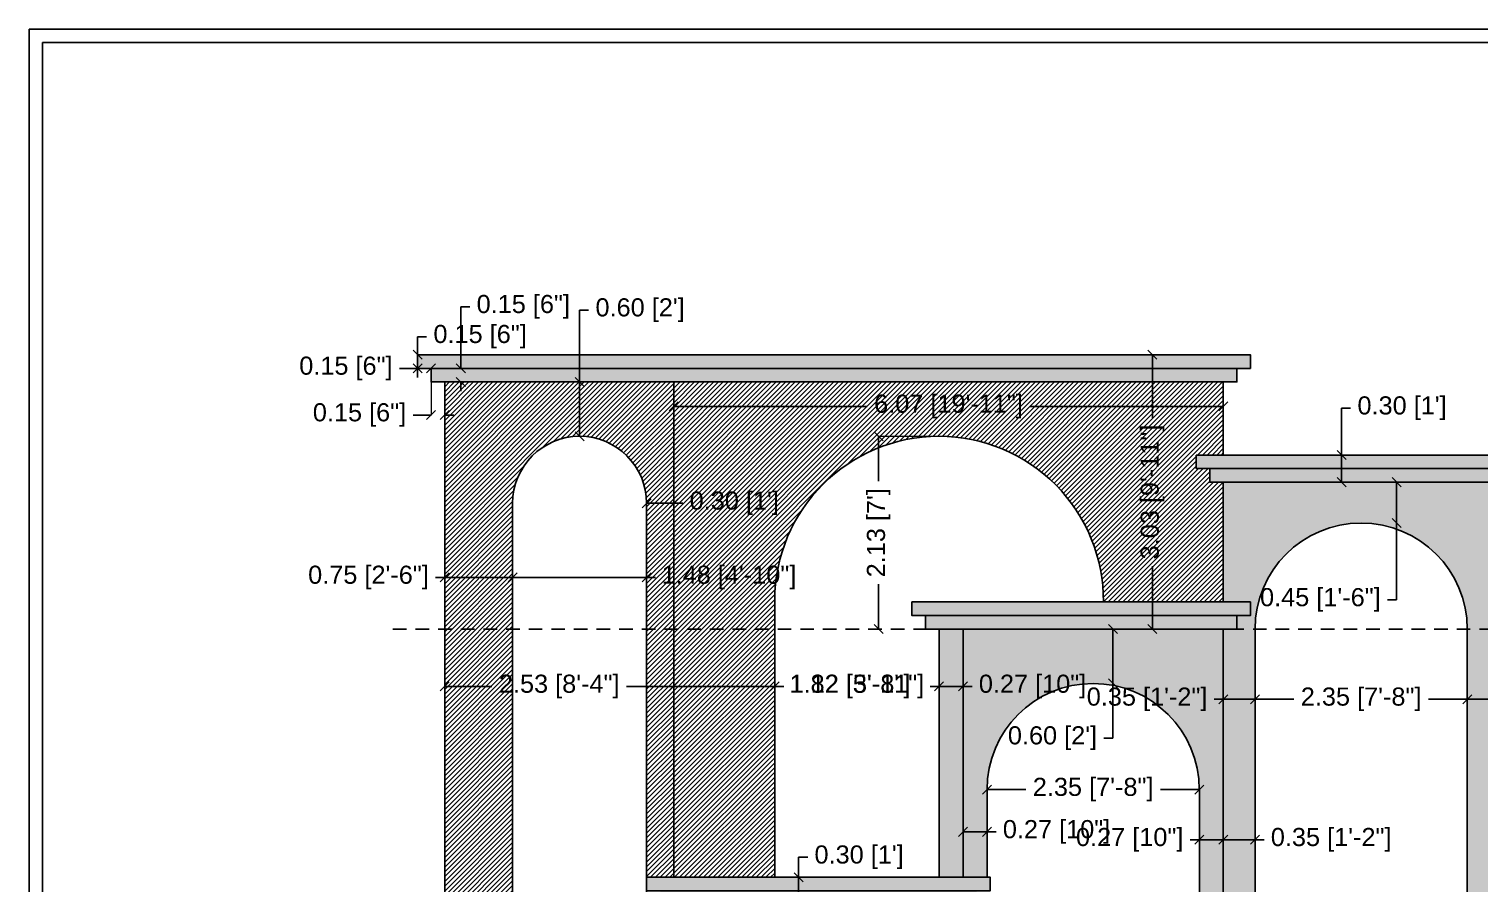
# Model space of a CAD drawing. Header units: metres. Extents: x 0 to 8495, y 0 to 3455.
# Drawn here: x 8251.77 to 8267.79, y 98.26 to 107.71 of the extents above; entities that cross this region are included whole.
import ezdxf

# ---------------------------------------------------------------- set-up
doc = ezdxf.new("R2010")
doc.units = ezdxf.units.M
doc.header["$MEASUREMENT"] = 0
doc.linetypes.add('DASHED', pattern=[0.75, 0.5, -0.25])
doc.layers.get('0').update_dxf_attribs({"lineweight": 18})
doc.layers.add('Columns', color=12, linetype='Continuous', lineweight=25)
doc.styles.add('Annotative', font='arial.ttf')
doc.dimstyles.get("Standard").update_dxf_attribs({"dimtxt": 0.2, "dimasz": 0.1, "dimexe": 0.08, "dimexo": 0.1125, "dimgap": 0.09, "dimtad": 0, "dimtoh": 1, "dimzin": 0, "dimdsep": 46, "dimtxsty": 'Annotative', "dimblk": 'OBLIQUE', "dimcen": 0.09, "dimse1": 1, "dimse2": 1, "dimclrt": 256, "dimadec": 0, "dimazin": 0, "dimtfac": 1, "dimtofl": 0, "dimtmove": 0, "dimatfit": 3, "dimldrblk": 'OBLIQUE', "dimfxl": 1, "dimtolj": 1, "dimtzin": 0, "dimarcsym": 0})

# ---------------------------------------------------------------- blocks, each defined once
blk = doc.blocks.new('_Oblique')
at = {"color": 0, "linetype": 'ByBlock', "lineweight": -2}
blk.add_line((-0.5, -0.5), (0.5, 0.5), dxfattribs=at)
blk = doc.blocks.new('*D170')
at = {"color": 0, "lineweight": -2, "transparency": 16777216}
for p, q in [((8256.359, 101.649), (8256.259, 101.649)), ((8257.109, 101.649), (8256.359, 101.649))]:
    blk.add_line(p, q, dxfattribs=at)
at = {"layer": 'Defpoints', "color": 0, "transparency": 16777216}
for p in [(8256.359, 102.468), (8257.109, 102.468), (8256.359, 101.649)]:
    blk.add_point(p, dxfattribs=at)
at = {"color": 0, "lineweight": -2, "transparency": 16777216, "xscale": 0.1, "yscale": 0.1, "zscale": 0.1, "rotation": 180}
blk.add_blockref('_Oblique', (8256.359, 101.649), dxfattribs=at)
at = {"color": 0, "lineweight": -2, "transparency": 16777216, "xscale": 0.1, "yscale": 0.1, "zscale": 0.1}
blk.add_blockref('_Oblique', (8257.109, 101.649), dxfattribs=at)
at = {"transparency": 16777216, "insert": (8255.517, 101.649), "char_height": 0.2, "attachment_point": 5, "style": 'Annotative'}
blk.add_mtext('\\A1;0.75 [2\'-6"]', dxfattribs=at)
blk = doc.blocks.new('*D171')
at = {"color": 0, "lineweight": -2, "transparency": 16777216}
for p, q in [((8257.109, 101.649), (8258.589, 101.649)), ((8258.589, 101.649), (8258.689, 101.649))]:
    blk.add_line(p, q, dxfattribs=at)
at = {"layer": 'Defpoints', "color": 0, "transparency": 16777216}
for p in [(8257.109, 102.468), (8258.589, 102.468), (8258.589, 101.649)]:
    blk.add_point(p, dxfattribs=at)
at = {"color": 0, "lineweight": -2, "transparency": 16777216, "xscale": 0.1, "yscale": 0.1, "zscale": 0.1, "rotation": 180}
blk.add_blockref('_Oblique', (8257.109, 101.649), dxfattribs=at)
at = {"color": 0, "lineweight": -2, "transparency": 16777216, "xscale": 0.1, "yscale": 0.1, "zscale": 0.1}
blk.add_blockref('_Oblique', (8258.589, 101.649), dxfattribs=at)
at = {"transparency": 16777216, "insert": (8259.499, 101.649), "char_height": 0.2, "attachment_point": 5, "style": 'Annotative'}
blk.add_mtext('\\A1;1.48 [4\'-10"]', dxfattribs=at)
blk = doc.blocks.new('*D172')
at = {"color": 0, "lineweight": -2, "transparency": 16777216}
for p, q in [((8258.589, 102.468), (8258.889, 102.468)), ((8258.889, 102.468), (8258.989, 102.468))]:
    blk.add_line(p, q, dxfattribs=at)
at = {"layer": 'Defpoints', "color": 0, "transparency": 16777216}
for p in [(8258.589, 102.468), (8258.889, 102.468), (8258.889, 102.468)]:
    blk.add_point(p, dxfattribs=at)
at = {"color": 0, "lineweight": -2, "transparency": 16777216, "xscale": 0.1, "yscale": 0.1, "zscale": 0.1, "rotation": 180}
blk.add_blockref('_Oblique', (8258.589, 102.468), dxfattribs=at)
at = {"color": 0, "lineweight": -2, "transparency": 16777216, "xscale": 0.1, "yscale": 0.1, "zscale": 0.1}
blk.add_blockref('_Oblique', (8258.889, 102.468), dxfattribs=at)
at = {"transparency": 16777216, "insert": (8259.557, 102.468), "char_height": 0.2, "attachment_point": 5, "style": 'Annotative'}
blk.add_mtext("\\A1;0.30 [1']", dxfattribs=at)
blk = doc.blocks.new('*D173')
at = {"color": 0, "lineweight": -2, "transparency": 16777216}
for p, q in [((8257.849, 103.808), (8257.849, 104.602)), ((8257.849, 104.602), (8257.949, 104.602)), ((8257.849, 103.208), (8257.849, 103.808))]:
    blk.add_line(p, q, dxfattribs=at)
at = {"layer": 'Defpoints', "color": 0, "transparency": 16777216}
for p in [(8257.849, 103.808), (8257.849, 103.808), (8257.849, 103.208)]:
    blk.add_point(p, dxfattribs=at)
at = {"color": 0, "lineweight": -2, "transparency": 16777216, "xscale": 0.1, "yscale": 0.1, "zscale": 0.1}
for p, rotation in [((8257.849, 103.808), 90), ((8257.849, 103.208), 270)]:
    blk.add_blockref('_Oblique', p, dxfattribs=dict(at, rotation=rotation))
at = {"transparency": 16777216, "insert": (8258.517, 104.602), "char_height": 0.2, "attachment_point": 5, "style": 'Annotative'}
blk.add_mtext("\\A1;0.60 [2']", dxfattribs=at)
blk = doc.blocks.new('*D174')
at = {"color": 0, "lineweight": -2, "transparency": 16777216}
for p, q in [((8256.209, 103.443), (8256.009, 103.443)), ((8256.359, 103.443), (8256.459, 103.443))]:
    blk.add_line(p, q, dxfattribs=at)
at = {"layer": 'Defpoints', "color": 0, "transparency": 16777216}
for p in [(8256.209, 103.808), (8256.359, 103.808), (8256.209, 103.443)]:
    blk.add_point(p, dxfattribs=at)
at = {"color": 0, "lineweight": -2, "transparency": 16777216, "xscale": 0.1, "yscale": 0.1, "zscale": 0.1}
blk.add_blockref('_Oblique', (8256.209, 103.443), dxfattribs=at)
at = {"color": 0, "lineweight": -2, "transparency": 16777216, "xscale": 0.1, "yscale": 0.1, "zscale": 0.1, "rotation": 180}
blk.add_blockref('_Oblique', (8256.359, 103.443), dxfattribs=at)
at = {"transparency": 16777216, "insert": (8255.418, 103.443), "char_height": 0.2, "attachment_point": 5, "style": 'Annotative'}
blk.add_mtext('\\A1;0.15 [6"]', dxfattribs=at)
blk = doc.blocks.new('*D175')
at = {"color": 0, "lineweight": -2, "transparency": 16777216}
for p, q in [((8256.059, 103.958), (8255.859, 103.958)), ((8256.209, 103.958), (8256.309, 103.958))]:
    blk.add_line(p, q, dxfattribs=at)
at = {"layer": 'Defpoints', "color": 0, "transparency": 16777216}
for p in [(8256.059, 103.958), (8256.059, 103.958), (8256.209, 103.958)]:
    blk.add_point(p, dxfattribs=at)
at = {"color": 0, "lineweight": -2, "transparency": 16777216, "xscale": 0.1, "yscale": 0.1, "zscale": 0.1}
blk.add_blockref('_Oblique', (8256.059, 103.958), dxfattribs=at)
at = {"color": 0, "lineweight": -2, "transparency": 16777216, "xscale": 0.1, "yscale": 0.1, "zscale": 0.1, "rotation": 180}
blk.add_blockref('_Oblique', (8256.209, 103.958), dxfattribs=at)
at = {"transparency": 16777216, "insert": (8255.268, 103.958), "char_height": 0.2, "attachment_point": 5, "style": 'Annotative'}
blk.add_mtext('\\A1;0.15 [6"]', dxfattribs=at)
blk = doc.blocks.new('*D176')
at = {"color": 0, "lineweight": -2, "transparency": 16777216}
for p, q in [((8256.537, 103.958), (8256.537, 104.639)), ((8256.537, 104.639), (8256.637, 104.639)), ((8256.537, 103.808), (8256.537, 103.708))]:
    blk.add_line(p, q, dxfattribs=at)
at = {"layer": 'Defpoints', "color": 0, "transparency": 16777216}
for p in [(8256.209, 103.958), (8256.537, 103.958), (8256.209, 103.808)]:
    blk.add_point(p, dxfattribs=at)
at = {"color": 0, "lineweight": -2, "transparency": 16777216, "xscale": 0.1, "yscale": 0.1, "zscale": 0.1}
for p, rotation in [((8256.537, 103.958), 270), ((8256.537, 103.808), 90)]:
    blk.add_blockref('_Oblique', p, dxfattribs=dict(at, rotation=rotation))
at = {"transparency": 16777216, "insert": (8257.227, 104.639), "char_height": 0.2, "attachment_point": 5, "style": 'Annotative'}
blk.add_mtext('\\A1;0.15 [6"]', dxfattribs=at)
blk = doc.blocks.new('*D177')
at = {"color": 0, "lineweight": -2, "transparency": 16777216}
for p, q in [((8256.059, 104.108), (8256.059, 104.308)), ((8256.059, 104.308), (8256.159, 104.308)), ((8256.059, 103.958), (8256.059, 103.858))]:
    blk.add_line(p, q, dxfattribs=at)
at = {"layer": 'Defpoints', "color": 0, "transparency": 16777216}
for p in [(8256.059, 104.108), (8256.059, 104.108), (8256.059, 103.958)]:
    blk.add_point(p, dxfattribs=at)
at = {"color": 0, "lineweight": -2, "transparency": 16777216, "xscale": 0.1, "yscale": 0.1, "zscale": 0.1}
for p, rotation in [((8256.059, 104.108), 270), ((8256.059, 103.958), 90)]:
    blk.add_blockref('_Oblique', p, dxfattribs=dict(at, rotation=rotation))
at = {"transparency": 16777216, "insert": (8256.75, 104.308), "char_height": 0.2, "attachment_point": 5, "style": 'Annotative'}
blk.add_mtext('\\A1;0.15 [6"]', dxfattribs=at)
blk = doc.blocks.new('*D178')
at = {"color": 0, "lineweight": -2, "transparency": 16777216}
for p, q in [((8256.359, 100.445), (8256.88, 100.445)), ((8258.889, 100.445), (8258.367, 100.445))]:
    blk.add_line(p, q, dxfattribs=at)
at = {"layer": 'Defpoints', "color": 0, "transparency": 16777216}
for p in [(8256.359, 103.808), (8258.889, 103.808), (8256.359, 100.445)]:
    blk.add_point(p, dxfattribs=at)
at = {"color": 0, "lineweight": -2, "transparency": 16777216, "xscale": 0.1, "yscale": 0.1, "zscale": 0.1, "rotation": 180}
blk.add_blockref('_Oblique', (8256.359, 100.445), dxfattribs=at)
at = {"color": 0, "lineweight": -2, "transparency": 16777216, "xscale": 0.1, "yscale": 0.1, "zscale": 0.1}
blk.add_blockref('_Oblique', (8258.889, 100.445), dxfattribs=at)
at = {"transparency": 16777216, "insert": (8257.624, 100.445), "char_height": 0.2, "attachment_point": 5, "style": 'Annotative'}
blk.add_mtext('\\A1;2.53 [8\'-4"]', dxfattribs=at)
blk = doc.blocks.new('*D179')
at = {"color": 0, "lineweight": -2, "transparency": 16777216}
for p, q in [((8258.889, 103.538), (8261.026, 103.538)), ((8264.959, 103.538), (8262.821, 103.538))]:
    blk.add_line(p, q, dxfattribs=at)
at = {"layer": 'Defpoints', "color": 0, "transparency": 16777216}
for p in [(8258.889, 103.808), (8264.959, 103.808), (8264.959, 103.538)]:
    blk.add_point(p, dxfattribs=at)
at = {"color": 0, "lineweight": -2, "transparency": 16777216, "xscale": 0.1, "yscale": 0.1, "zscale": 0.1, "rotation": 180}
blk.add_blockref('_Oblique', (8258.889, 103.538), dxfattribs=at)
at = {"color": 0, "lineweight": -2, "transparency": 16777216, "xscale": 0.1, "yscale": 0.1, "zscale": 0.1}
blk.add_blockref('_Oblique', (8264.959, 103.538), dxfattribs=at)
at = {"transparency": 16777216, "insert": (8261.924, 103.538), "char_height": 0.2, "attachment_point": 5, "style": 'Annotative'}
blk.add_mtext('\\A1;6.07 [19\'-11"]', dxfattribs=at)
blk = doc.blocks.new('*D180')
at = {"color": 0, "lineweight": -2, "transparency": 16777216}
for p, q in [((8261.152, 103.208), (8261.152, 102.713)), ((8261.152, 101.078), (8261.152, 101.574))]:
    blk.add_line(p, q, dxfattribs=at)
at = {"layer": 'Defpoints', "color": 0, "transparency": 16777216}
for p in [(8261.819, 103.208), (8261.152, 101.078), (8261.669, 101.078)]:
    blk.add_point(p, dxfattribs=at)
at = {"color": 0, "lineweight": -2, "transparency": 16777216, "xscale": 0.1, "yscale": 0.1, "zscale": 0.1}
for p, rotation in [((8261.152, 103.208), 90), ((8261.152, 101.078), 270)]:
    blk.add_blockref('_Oblique', p, dxfattribs=dict(at, rotation=rotation))
at = {"transparency": 16777216, "insert": (8261.152, 102.143), "char_height": 0.2, "attachment_point": 5, "rotation": 90, "style": 'Annotative'}
blk.add_mtext("\\A1;2.13 [7']", dxfattribs=at)
blk = doc.blocks.new('*D181')
at = {"color": 0, "lineweight": -2, "transparency": 16777216}
for p, q in [((8264.176, 104.108), (8264.176, 103.413)), ((8264.176, 101.078), (8264.176, 101.774))]:
    blk.add_line(p, q, dxfattribs=at)
at = {"layer": 'Defpoints', "color": 0, "transparency": 16777216}
for p in [(8265.259, 104.108), (8264.176, 101.078), (8265.309, 101.078)]:
    blk.add_point(p, dxfattribs=at)
at = {"color": 0, "lineweight": -2, "transparency": 16777216, "xscale": 0.1, "yscale": 0.1, "zscale": 0.1}
for p, rotation in [((8264.176, 104.108), 90), ((8264.176, 101.078), 270)]:
    blk.add_blockref('_Oblique', p, dxfattribs=dict(at, rotation=rotation))
at = {"transparency": 16777216, "insert": (8264.176, 102.593), "char_height": 0.2, "attachment_point": 5, "rotation": 90, "style": 'Annotative'}
blk.add_mtext('\\A1;3.03 [9\'-11"]', dxfattribs=at)
blk = doc.blocks.new('*D182')
at = {"color": 0, "lineweight": -2, "transparency": 16777216}
for p, q in [((8258.889, 100.445), (8260.004, 100.445)), ((8260.004, 100.445), (8260.104, 100.445))]:
    blk.add_line(p, q, dxfattribs=at)
at = {"layer": 'Defpoints', "color": 0, "transparency": 16777216}
for p in [(8258.889, 103.808), (8260.004, 101.078), (8260.004, 100.445)]:
    blk.add_point(p, dxfattribs=at)
at = {"color": 0, "lineweight": -2, "transparency": 16777216, "xscale": 0.1, "yscale": 0.1, "zscale": 0.1, "rotation": 180}
blk.add_blockref('_Oblique', (8258.889, 100.445), dxfattribs=at)
at = {"color": 0, "lineweight": -2, "transparency": 16777216, "xscale": 0.1, "yscale": 0.1, "zscale": 0.1}
blk.add_blockref('_Oblique', (8260.004, 100.445), dxfattribs=at)
at = {"transparency": 16777216, "insert": (8260.836, 100.445), "char_height": 0.2, "attachment_point": 5, "style": 'Annotative'}
blk.add_mtext('\\A1;1.12 [3\'-8"]', dxfattribs=at)
blk = doc.blocks.new('*D252')
at = {"color": 0, "lineweight": -2, "transparency": 16777216}
for p, q in [((8260.268, 98.338), (8260.268, 98.559)), ((8260.268, 98.559), (8260.368, 98.559)), ((8260.268, 98.038), (8260.268, 98.338))]:
    blk.add_line(p, q, dxfattribs=at)
at = {"layer": 'Defpoints', "color": 0, "transparency": 16777216}
for p in [(8260.268, 98.338), (8260.486, 98.338), (8260.486, 98.038)]:
    blk.add_point(p, dxfattribs=at)
at = {"color": 0, "lineweight": -2, "transparency": 16777216, "xscale": 0.1, "yscale": 0.1, "zscale": 0.1}
for p, rotation in [((8260.268, 98.338), 90), ((8260.268, 98.038), 270)]:
    blk.add_blockref('_Oblique', p, dxfattribs=dict(at, rotation=rotation))
at = {"transparency": 16777216, "insert": (8260.936, 98.559), "char_height": 0.2, "attachment_point": 5, "style": 'Annotative'}
blk.add_mtext("\\A1;0.30 [1']", dxfattribs=at)
blk = doc.blocks.new('*D253')
at = {"color": 0, "lineweight": -2, "transparency": 16777216}
for p, q in [((8260.004, 100.445), (8260.101, 100.445)), ((8261.819, 100.445), (8261.721, 100.445))]:
    blk.add_line(p, q, dxfattribs=at)
at = {"layer": 'Defpoints', "color": 0, "transparency": 16777216}
for p in [(8260.004, 100.445), (8261.819, 100.445), (8261.819, 100.445)]:
    blk.add_point(p, dxfattribs=at)
at = {"color": 0, "lineweight": -2, "transparency": 16777216, "xscale": 0.1, "yscale": 0.1, "zscale": 0.1, "rotation": 180}
blk.add_blockref('_Oblique', (8260.004, 100.445), dxfattribs=at)
at = {"color": 0, "lineweight": -2, "transparency": 16777216, "xscale": 0.1, "yscale": 0.1, "zscale": 0.1}
blk.add_blockref('_Oblique', (8261.819, 100.445), dxfattribs=at)
at = {"transparency": 16777216, "insert": (8260.911, 100.445), "char_height": 0.2, "attachment_point": 5, "style": 'Annotative'}
blk.add_mtext('\\A1;1.82 [5\'-11"]', dxfattribs=at)
blk = doc.blocks.new('*D254')
at = {"color": 0, "lineweight": -2, "transparency": 16777216}
for p, q in [((8261.819, 100.445), (8262.084, 100.445)), ((8262.084, 100.445), (8262.184, 100.445))]:
    blk.add_line(p, q, dxfattribs=at)
at = {"layer": 'Defpoints', "color": 0, "transparency": 16777216}
for p in [(8261.819, 100.445), (8262.084, 100.445), (8262.084, 100.445)]:
    blk.add_point(p, dxfattribs=at)
at = {"color": 0, "lineweight": -2, "transparency": 16777216, "xscale": 0.1, "yscale": 0.1, "zscale": 0.1, "rotation": 180}
blk.add_blockref('_Oblique', (8261.819, 100.445), dxfattribs=at)
at = {"color": 0, "lineweight": -2, "transparency": 16777216, "xscale": 0.1, "yscale": 0.1, "zscale": 0.1}
blk.add_blockref('_Oblique', (8262.084, 100.445), dxfattribs=at)
at = {"transparency": 16777216, "insert": (8262.852, 100.445), "char_height": 0.2, "attachment_point": 5, "style": 'Annotative'}
blk.add_mtext('\\A1;0.27 [10"]', dxfattribs=at)
blk = doc.blocks.new('*D255')
at = {"color": 0, "lineweight": -2, "transparency": 16777216}
for p, q in [((8262.084, 98.839), (8262.349, 98.839)), ((8262.349, 98.839), (8262.449, 98.839))]:
    blk.add_line(p, q, dxfattribs=at)
at = {"layer": 'Defpoints', "color": 0, "transparency": 16777216}
for p in [(8262.084, 101.078), (8262.349, 99.306), (8262.349, 98.839)]:
    blk.add_point(p, dxfattribs=at)
at = {"color": 0, "lineweight": -2, "transparency": 16777216, "xscale": 0.1, "yscale": 0.1, "zscale": 0.1, "rotation": 180}
blk.add_blockref('_Oblique', (8262.084, 98.839), dxfattribs=at)
at = {"color": 0, "lineweight": -2, "transparency": 16777216, "xscale": 0.1, "yscale": 0.1, "zscale": 0.1}
blk.add_blockref('_Oblique', (8262.349, 98.839), dxfattribs=at)
at = {"transparency": 16777216, "insert": (8263.117, 98.839), "char_height": 0.2, "attachment_point": 5, "style": 'Annotative'}
blk.add_mtext('\\A1;0.27 [10"]', dxfattribs=at)
blk = doc.blocks.new('*D256')
at = {"color": 0, "lineweight": -2, "transparency": 16777216}
for p, q in [((8262.349, 99.306), (8262.778, 99.306)), ((8264.694, 99.306), (8264.265, 99.306))]:
    blk.add_line(p, q, dxfattribs=at)
at = {"layer": 'Defpoints', "color": 0, "transparency": 16777216}
for p in [(8262.349, 99.306), (8264.694, 99.306), (8264.694, 99.306)]:
    blk.add_point(p, dxfattribs=at)
at = {"color": 0, "lineweight": -2, "transparency": 16777216, "xscale": 0.1, "yscale": 0.1, "zscale": 0.1, "rotation": 180}
blk.add_blockref('_Oblique', (8262.349, 99.306), dxfattribs=at)
at = {"color": 0, "lineweight": -2, "transparency": 16777216, "xscale": 0.1, "yscale": 0.1, "zscale": 0.1}
blk.add_blockref('_Oblique', (8264.694, 99.306), dxfattribs=at)
at = {"transparency": 16777216, "insert": (8263.521, 99.306), "char_height": 0.2, "attachment_point": 5, "style": 'Annotative'}
blk.add_mtext('\\A1;2.35 [7\'-8"]', dxfattribs=at)
blk = doc.blocks.new('*D257')
at = {"color": 0, "lineweight": -2, "transparency": 16777216}
for p, q in [((8263.74, 101.078), (8263.74, 100.478)), ((8263.74, 100.478), (8263.74, 99.875)), ((8263.74, 99.875), (8263.64, 99.875))]:
    blk.add_line(p, q, dxfattribs=at)
at = {"layer": 'Defpoints', "color": 0, "transparency": 16777216}
for p in [(8263.464, 101.078), (8263.521, 100.478), (8263.74, 100.478)]:
    blk.add_point(p, dxfattribs=at)
at = {"color": 0, "lineweight": -2, "transparency": 16777216, "xscale": 0.1, "yscale": 0.1, "zscale": 0.1}
for p, rotation in [((8263.74, 101.078), 90), ((8263.74, 100.478), 270)]:
    blk.add_blockref('_Oblique', p, dxfattribs=dict(at, rotation=rotation))
at = {"transparency": 16777216, "insert": (8263.072, 99.875), "char_height": 0.2, "attachment_point": 5, "style": 'Annotative'}
blk.add_mtext("\\A1;0.60 [2']", dxfattribs=at)
blk = doc.blocks.new('*D270')
at = {"color": 0, "lineweight": -2, "transparency": 16777216}
for p, q in [((8264.694, 98.752), (8264.594, 98.752)), ((8264.959, 98.752), (8264.694, 98.752))]:
    blk.add_line(p, q, dxfattribs=at)
at = {"layer": 'Defpoints', "color": 0, "transparency": 16777216}
for p in [(8264.694, 99.306), (8264.959, 99.306), (8264.959, 98.752)]:
    blk.add_point(p, dxfattribs=at)
at = {"color": 0, "lineweight": -2, "transparency": 16777216, "xscale": 0.1, "yscale": 0.1, "zscale": 0.1, "rotation": 180}
blk.add_blockref('_Oblique', (8264.694, 98.752), dxfattribs=at)
at = {"color": 0, "lineweight": -2, "transparency": 16777216, "xscale": 0.1, "yscale": 0.1, "zscale": 0.1}
blk.add_blockref('_Oblique', (8264.959, 98.752), dxfattribs=at)
at = {"transparency": 16777216, "insert": (8263.925, 98.752), "char_height": 0.2, "attachment_point": 5, "style": 'Annotative'}
blk.add_mtext('\\A1;0.27 [10"]', dxfattribs=at)
blk = doc.blocks.new('*D271')
at = {"color": 0, "lineweight": -2, "transparency": 16777216}
for p, q in [((8264.959, 98.752), (8265.309, 98.752)), ((8265.309, 98.752), (8265.409, 98.752))]:
    blk.add_line(p, q, dxfattribs=at)
at = {"layer": 'Defpoints', "color": 0, "transparency": 16777216}
for p in [(8264.959, 101.078), (8265.309, 101.078), (8265.309, 98.752)]:
    blk.add_point(p, dxfattribs=at)
at = {"color": 0, "lineweight": -2, "transparency": 16777216, "xscale": 0.1, "yscale": 0.1, "zscale": 0.1, "rotation": 180}
blk.add_blockref('_Oblique', (8264.959, 98.752), dxfattribs=at)
at = {"color": 0, "lineweight": -2, "transparency": 16777216, "xscale": 0.1, "yscale": 0.1, "zscale": 0.1}
blk.add_blockref('_Oblique', (8265.309, 98.752), dxfattribs=at)
at = {"transparency": 16777216, "insert": (8266.15, 98.752), "char_height": 0.2, "attachment_point": 5, "style": 'Annotative'}
blk.add_mtext('\\A1;0.35 [1\'-2"]', dxfattribs=at)
blk = doc.blocks.new('*D272')
at = {"color": 0, "lineweight": -2, "transparency": 16777216}
for p, q in [((8265.309, 100.303), (8265.738, 100.303)), ((8267.654, 100.303), (8267.225, 100.303))]:
    blk.add_line(p, q, dxfattribs=at)
at = {"layer": 'Defpoints', "color": 0, "transparency": 16777216}
for p in [(8265.309, 101.078), (8267.654, 101.078), (8267.654, 100.303)]:
    blk.add_point(p, dxfattribs=at)
at = {"color": 0, "lineweight": -2, "transparency": 16777216, "xscale": 0.1, "yscale": 0.1, "zscale": 0.1, "rotation": 180}
blk.add_blockref('_Oblique', (8265.309, 100.303), dxfattribs=at)
at = {"color": 0, "lineweight": -2, "transparency": 16777216, "xscale": 0.1, "yscale": 0.1, "zscale": 0.1}
blk.add_blockref('_Oblique', (8267.654, 100.303), dxfattribs=at)
at = {"transparency": 16777216, "insert": (8266.481, 100.303), "char_height": 0.2, "attachment_point": 5, "style": 'Annotative'}
blk.add_mtext('\\A1;2.35 [7\'-8"]', dxfattribs=at)
blk = doc.blocks.new('*D273')
at = {"color": 0, "lineweight": -2, "transparency": 16777216}
for p, q in [((8266.872, 102.701), (8266.872, 102.251)), ((8266.872, 102.251), (8266.872, 101.401)), ((8266.872, 101.401), (8266.772, 101.401))]:
    blk.add_line(p, q, dxfattribs=at)
at = {"layer": 'Defpoints', "color": 0, "transparency": 16777216}
for p in [(8266.481, 102.701), (8266.872, 102.701), (8266.481, 102.251)]:
    blk.add_point(p, dxfattribs=at)
at = {"color": 0, "lineweight": -2, "transparency": 16777216, "xscale": 0.1, "yscale": 0.1, "zscale": 0.1}
for p, rotation in [((8266.872, 102.701), 90), ((8266.872, 102.251), 270)]:
    blk.add_blockref('_Oblique', p, dxfattribs=dict(at, rotation=rotation))
at = {"transparency": 16777216, "insert": (8266.031, 101.401), "char_height": 0.2, "attachment_point": 5, "style": 'Annotative'}
blk.add_mtext('\\A1;0.45 [1\'-6"]', dxfattribs=at)
blk = doc.blocks.new('*D274')
at = {"color": 0, "lineweight": -2, "transparency": 16777216}
for p, q in [((8266.265, 103.001), (8266.265, 103.519)), ((8266.265, 103.519), (8266.365, 103.519)), ((8266.265, 102.701), (8266.265, 103.001))]:
    blk.add_line(p, q, dxfattribs=at)
at = {"layer": 'Defpoints', "color": 0, "transparency": 16777216}
for p in [(8266.265, 103.001), (8266.481, 103.001), (8266.481, 102.701)]:
    blk.add_point(p, dxfattribs=at)
at = {"color": 0, "lineweight": -2, "transparency": 16777216, "xscale": 0.1, "yscale": 0.1, "zscale": 0.1}
for p, rotation in [((8266.265, 103.001), 90), ((8266.265, 102.701), 270)]:
    blk.add_blockref('_Oblique', p, dxfattribs=dict(at, rotation=rotation))
at = {"transparency": 16777216, "insert": (8266.933, 103.519), "char_height": 0.2, "attachment_point": 5, "style": 'Annotative'}
blk.add_mtext("\\A1;0.30 [1']", dxfattribs=at)
blk = doc.blocks.new('*D275')
at = {"color": 0, "lineweight": -2, "transparency": 16777216}
for p, q in [((8267.654, 100.303), (8268.184, 100.303)), ((8268.184, 100.303), (8268.284, 100.303))]:
    blk.add_line(p, q, dxfattribs=at)
at = {"layer": 'Defpoints', "color": 0, "transparency": 16777216}
for p in [(8267.654, 101.078), (8268.184, 101.078), (8268.184, 100.303)]:
    blk.add_point(p, dxfattribs=at)
at = {"color": 0, "lineweight": -2, "transparency": 16777216, "xscale": 0.1, "yscale": 0.1, "zscale": 0.1, "rotation": 180}
blk.add_blockref('_Oblique', (8267.654, 100.303), dxfattribs=at)
at = {"color": 0, "lineweight": -2, "transparency": 16777216, "xscale": 0.1, "yscale": 0.1, "zscale": 0.1}
blk.add_blockref('_Oblique', (8268.184, 100.303), dxfattribs=at)
at = {"transparency": 16777216, "insert": (8269.025, 100.303), "char_height": 0.2, "attachment_point": 5, "style": 'Annotative'}
blk.add_mtext('\\A1;0.53 [1\'-9"]', dxfattribs=at)
blk = doc.blocks.new('*D276')
at = {"color": 0, "lineweight": -2, "transparency": 16777216}
for p, q in [((8264.959, 100.303), (8264.859, 100.303)), ((8265.309, 100.303), (8264.959, 100.303))]:
    blk.add_line(p, q, dxfattribs=at)
at = {"layer": 'Defpoints', "color": 0, "transparency": 16777216}
for p in [(8264.959, 101.078), (8265.309, 101.078), (8264.959, 100.303)]:
    blk.add_point(p, dxfattribs=at)
at = {"color": 0, "lineweight": -2, "transparency": 16777216, "xscale": 0.1, "yscale": 0.1, "zscale": 0.1, "rotation": 180}
blk.add_blockref('_Oblique', (8264.959, 100.303), dxfattribs=at)
at = {"color": 0, "lineweight": -2, "transparency": 16777216, "xscale": 0.1, "yscale": 0.1, "zscale": 0.1}
blk.add_blockref('_Oblique', (8265.309, 100.303), dxfattribs=at)
at = {"transparency": 16777216, "insert": (8264.117, 100.303), "char_height": 0.2, "attachment_point": 5, "style": 'Annotative'}
blk.add_mtext('\\A1;0.35 [1\'-2"]', dxfattribs=at)

msp = doc.modelspace()

# ---------------------------------------------------------------- hatches: boundary and pattern name
h = msp.add_hatch()
h.set_pattern_fill('ANSI31', color=33, scale=0.3)
h.paths.add_polyline_path([(8258.889, 103.808), (8256.359, 103.808), (8256.359, 103.443), (8256.359, 101.078), (8257.109, 101.078), (8257.109, 102.468, -1), (8258.589, 102.468), (8258.589, 101.078), (8258.889, 101.078)])
h.paths.add_polyline_path([(8257.109, 101.078), (8256.359, 101.078), (8256.359, 98.038), (8257.109, 98.038)])
h.paths.add_polyline_path([(8257.109, 98.038), (8256.359, 98.038), (8256.359, 94.998), (8257.109, 94.998)])
h.paths.add_polyline_path([(8257.109, 94.998), (8256.359, 94.998), (8256.359, 91.958), (8257.109, 91.958)])
h.paths.add_polyline_path([(8257.109, 91.958), (8256.359, 91.958), (8256.359, 88.918), (8257.109, 88.918)])
h.paths.add_polyline_path([(8257.109, 88.918), (8256.359, 88.918), (8256.359, 85.268), (8257.109, 85.268)])
h.paths.add_polyline_path([(8257.109, 85.268), (8256.359, 85.268), (8256.359, 81.008), (8258.589, 81.008), (8258.589, 83.568, -1), (8257.109, 83.568)])
h.paths.add_polyline_path([(8258.889, 91.958), (8258.589, 91.958), (8258.589, 89.218), (8258.889, 89.218)])
h.paths.add_polyline_path([(8258.889, 94.998), (8258.589, 94.998), (8258.589, 91.958), (8258.889, 91.958)])
h.paths.add_polyline_path([(8258.889, 98.038), (8258.739, 98.038), (8258.589, 98.038), (8258.589, 94.998), (8258.889, 94.998)])
h.paths.add_polyline_path([(8258.889, 101.078), (8258.589, 101.078), (8258.589, 98.338), (8258.889, 98.338)])
h = msp.add_hatch()
h.set_pattern_fill('ANSI31', color=33, scale=0.3)
h.paths.add_polyline_path([(8273.274, 101.078), (8271.229, 101.078), (8271.229, 100.478, -0.414214), (8273.044, 98.663), (8273.044, 98.038), (8273.274, 98.038)])
h.paths.add_polyline_path([(8273.274, 98.038), (8273.044, 98.038), (8273.044, 95.42, 0.064916), (8273.274, 95.618)])
h.paths.add_polyline_path([(8273.574, 91.958), (8271.529, 91.958), (8271.529, 89.218), (8271.759, 89.218), (8271.759, 89.543, -0.414214), (8273.574, 91.358)])
h.paths.add_polyline_path([(8267.654, 91.958), (8264.959, 91.958), (8264.959, 89.218), (8265.839, 89.218), (8265.839, 89.543, -0.414214), (8267.654, 91.358)])
h.paths.add_polyline_path([(8267.654, 94.998), (8264.959, 94.998), (8264.959, 91.958), (8265.224, 91.958), (8265.224, 94.398, -0.414214), (8267.039, 92.583), (8267.039, 91.958), (8267.654, 91.958)])
h.paths.add_polyline_path([(8264.394, 91.958), (8262.349, 91.958), (8262.349, 91.358, -0.414214), (8264.164, 89.543), (8264.164, 89.218), (8264.394, 89.218)])
h.paths.add_polyline_path([(8261.819, 103.208, -0.414214), (8263.634, 101.393), (8263.634, 101.378), (8264.959, 101.378), (8264.959, 102.701), (8264.809, 102.701), (8264.809, 102.851), (8264.659, 102.851), (8264.659, 103.001), (8264.959, 103.001), (8264.959, 103.808), (8258.889, 103.808), (8258.889, 101.078), (8260.004, 101.078), (8260.004, 101.393, -0.414214)])
h.paths.add_polyline_path([(8260.004, 101.078), (8258.889, 101.078), (8258.889, 98.338), (8260.004, 98.338)])
h.paths.add_polyline_path([(8270.529, 102.893), (8270.529, 103.343), (8268.184, 103.343), (8268.184, 103.001), (8268.484, 103.001), (8268.484, 102.851), (8268.334, 102.851), (8268.334, 102.701), (8268.184, 102.701), (8268.184, 101.078), (8268.714, 101.078, -0.414214)])
h.paths.add_polyline_path([(8268.714, 101.078), (8268.184, 101.078), (8268.184, 98.038), (8268.714, 98.038)])
h.paths.add_polyline_path([(8268.714, 98.038), (8268.184, 98.038), (8268.184, 94.998), (8268.714, 94.998)])
h = msp.add_hatch()
h.set_pattern_fill('DOTS', color=252)
h.paths.add_polyline_path([(8264.959, 101.078), (8262.084, 101.078), (8262.084, 98.338), (8262.349, 98.338), (8262.349, 99.306, -1), (8264.694, 99.306), (8264.694, 98.038), (8264.959, 98.038)])
h.paths.add_polyline_path([(8262.084, 101.078), (8261.819, 101.078), (8261.819, 98.338), (8262.084, 98.338)])
h.paths.add_polyline_path([(8262.349, 98.038), (8262.084, 98.038), (8262.084, 94.998), (8264.959, 94.998), (8264.959, 98.038), (8264.694, 98.038), (8264.694, 96.401, -1), (8262.349, 96.401)])
h.paths.add_polyline_path([(8265.309, 101.078), (8264.959, 101.078), (8264.959, 98.038), (8265.309, 98.038)])
h.paths.add_polyline_path([(8265.309, 98.038), (8264.959, 98.038), (8264.959, 94.998), (8268.184, 94.998), (8268.184, 98.038), (8267.654, 98.038), (8267.654, 96.401, -1), (8265.309, 96.401)])
h.paths.add_polyline_path([(8268.184, 101.078), (8267.654, 101.078), (8267.654, 98.038), (8268.184, 98.038)])
h.paths.add_polyline_path([(8268.184, 102.701), (8264.959, 102.701), (8264.959, 101.378), (8265.259, 101.378), (8265.259, 101.228), (8265.109, 101.228), (8265.109, 101.078), (8265.309, 101.078, -1), (8267.654, 101.078), (8268.184, 101.078)])
h.paths.add_polyline_path([(8262.084, 98.038), (8258.889, 98.038), (8258.889, 94.998), (8259.314, 94.998), (8259.314, 96.266, -1), (8261.659, 96.266), (8261.659, 94.998), (8262.084, 94.998)])
h.paths.add_polyline_path([(8262.084, 94.998), (8261.659, 94.998), (8261.659, 93.361, -1), (8259.314, 93.361), (8259.314, 94.998), (8258.889, 94.998), (8258.889, 91.958), (8262.084, 91.958), (8262.084, 93.497)])
h.paths.add_polyline_path([(8264.959, 94.998), (8262.084, 94.998), (8262.084, 93.497), (8262.084, 91.958), (8262.349, 91.958), (8262.349, 93.226, -1), (8264.694, 93.226), (8264.694, 91.958), (8264.959, 91.958)])
h.paths.add_polyline_path([(8262.084, 91.958), (8258.889, 91.958), (8258.889, 89.218), (8259.314, 89.218), (8259.314, 90.186, -1), (8261.659, 90.186), (8261.659, 89.218), (8262.084, 89.218)])
h.paths.add_polyline_path([(8262.349, 91.958), (8262.084, 91.958), (8262.084, 89.218), (8262.349, 89.218)])
h.paths.add_polyline_path([(8264.959, 91.958), (8264.694, 91.958), (8264.694, 89.218), (8264.959, 89.218)])
h.paths.add_polyline_path([(8268.184, 93.226, -1), (8270.529, 93.226), (8270.529, 91.958), (8270.879, 91.958), (8270.879, 94.998), (8267.654, 94.998), (8267.654, 91.958), (8268.184, 91.958)])
h.paths.add_polyline_path([(8268.184, 91.958), (8267.654, 91.958), (8267.654, 91.358), (8267.654, 89.218), (8268.184, 89.218)])
h.paths.add_polyline_path([(8270.879, 91.958), (8270.529, 91.958), (8270.529, 89.218), (8270.879, 89.218)])
h.paths.add_polyline_path([(8271.229, 91.958), (8270.879, 91.958), (8270.879, 89.218), (8271.229, 89.218)])
h.paths.add_polyline_path([(8273.574, 93.226), (8273.574, 91.958), (8273.839, 91.958), (8273.839, 94.998), (8270.879, 94.998), (8270.879, 91.958), (8271.229, 91.958), (8271.229, 93.226, -1)])
h.paths.add_polyline_path([(8273.839, 91.958), (8273.574, 91.958), (8273.574, 91.358), (8273.574, 89.218), (8273.839, 89.218)])
h.paths.add_polyline_path([(8271.229, 96.401), (8271.229, 98.038), (8270.529, 98.038), (8270.529, 94.998), (8270.879, 94.998), (8273.839, 94.998), (8273.839, 98.038), (8273.574, 98.038), (8273.574, 96.401, -1)])
h.paths.add_polyline_path([(8271.229, 101.078), (8270.529, 101.078), (8270.529, 98.038), (8271.229, 98.038)])
h.paths.add_polyline_path([(8273.574, 101.078), (8273.839, 101.078), (8273.839, 103.343), (8270.529, 103.343), (8270.529, 101.078), (8271.229, 101.078, -1)])
h.paths.add_polyline_path([(8273.839, 101.078), (8273.574, 101.078), (8273.574, 98.038), (8273.839, 98.038)])
h.paths.add_polyline_path([(8273.402, 98.362), (8274.046, 98.362), (8274.046, 98.774), (8273.402, 98.774)], flags=9)
h.paths.add_polyline_path([(8273.702, 99.843), (8274.346, 99.843), (8274.346, 100.255), (8273.702, 100.255)], flags=9)
at = {"layer": 'Columns'}
h = msp.add_hatch(color=116, dxfattribs=at)
h.dxf.hatch_style = 1
h.paths.add_polyline_path([(8265.259, 104.108), (8264.959, 104.108), (8256.059, 104.108), (8256.059, 103.958), (8256.209, 103.958), (8265.109, 103.958), (8265.259, 103.958)])
h.paths.add_polyline_path([(8265.109, 103.958), (8256.209, 103.958), (8256.209, 103.808), (8256.359, 103.808), (8265.109, 103.808)])
h.paths.add_polyline_path([(8265.259, 101.378), (8264.959, 101.378), (8261.519, 101.378), (8261.519, 101.228), (8265.109, 101.228), (8265.259, 101.228)])
h.paths.add_polyline_path([(8265.109, 101.228), (8261.669, 101.228), (8261.669, 101.078), (8265.109, 101.078)])
h.paths.add_polyline_path([(8268.334, 102.851), (8264.809, 102.851), (8264.809, 102.701), (8268.334, 102.701)])
h.paths.add_polyline_path([(8268.484, 103.001), (8268.184, 103.001), (8264.659, 103.001), (8264.659, 102.851), (8264.809, 102.851), (8268.334, 102.851), (8268.484, 102.851)])
h.paths.add_polyline_path([(8274.139, 103.643), (8273.839, 103.643), (8267.884, 103.643), (8267.884, 103.493), (8268.034, 103.493), (8273.989, 103.493), (8274.139, 103.493)])
h.paths.add_polyline_path([(8273.989, 103.493), (8268.034, 103.493), (8268.034, 103.343), (8268.184, 103.343), (8273.989, 103.343)])
h.paths.add_polyline_path([(8262.384, 98.338), (8262.084, 98.338), (8258.589, 98.338), (8258.589, 98.188), (8262.234, 98.188), (8262.384, 98.188)])
h.paths.add_polyline_path([(8262.234, 98.188), (8258.739, 98.188), (8258.739, 98.038), (8262.234, 98.038)])
h.paths.add_polyline_path([(8283.139, 104.728), (8282.839, 104.728), (8273.539, 104.728), (8273.539, 104.578), (8273.689, 104.578), (8282.989, 104.578), (8283.139, 104.578)])
h.paths.add_polyline_path([(8282.989, 104.578), (8273.689, 104.578), (8273.689, 104.428), (8273.839, 104.428), (8282.989, 104.428)])
h.paths.add_polyline_path([(8288.875, 103.643), (8282.92, 103.643), (8282.539, 103.643), (8282.539, 103.493), (8282.77, 103.493), (8288.725, 103.493), (8288.875, 103.493)])
h.paths.add_polyline_path([(8288.725, 103.493), (8282.77, 103.493), (8282.689, 103.493), (8282.689, 103.343), (8288.725, 103.343)])
h.paths.add_polyline_path([(8292.1, 103.001), (8291.8, 103.001), (8288.275, 103.001), (8288.275, 102.851), (8288.425, 102.851), (8291.95, 102.851), (8292.1, 102.851)])
h.paths.add_polyline_path([(8291.95, 102.851), (8288.425, 102.851), (8288.425, 102.701), (8291.95, 102.701)])
h.paths.add_polyline_path([(8300.7, 104.108), (8300.4, 104.108), (8291.5, 104.108), (8291.5, 103.958), (8291.65, 103.958), (8300.55, 103.958), (8300.7, 103.958)])
h.paths.add_polyline_path([(8300.55, 103.958), (8291.65, 103.958), (8291.65, 103.808), (8291.8, 103.808), (8300.55, 103.808)])
h.paths.add_polyline_path([(8295.24, 101.378), (8294.94, 101.378), (8291.5, 101.378), (8291.5, 101.228), (8295.09, 101.228), (8295.24, 101.228)])
h.paths.add_polyline_path([(8295.09, 101.228), (8291.65, 101.228), (8291.65, 101.078), (8295.09, 101.078)])
h.paths.add_polyline_path([(8298.02, 98.188), (8294.525, 98.188), (8294.525, 98.038), (8298.02, 98.038)])
h.paths.add_polyline_path([(8298.17, 98.338), (8297.87, 98.338), (8294.375, 98.338), (8294.375, 98.188), (8298.02, 98.188), (8298.17, 98.188)])

# ---------------------------------------------------------------- linework, layer by layer
at = {"color": 0}
for p, q in [((8256.209, 103.808), (8256.209, 103.443)), ((8256.359, 103.443), (8256.359, 103.808)), ((8261.152, 103.208), (8261.819, 103.208))]:
    msp.add_line(p, q, dxfattribs=at)
at = {"color": 1}
for p, q in [((8258.889, 103.808), (8258.889, 98.338)), ((8264.959, 101.078), (8264.959, 94.998))]:
    msp.add_line(p, q, dxfattribs=at)
at = {"layer": 'Columns', "color": 116}
for p, q in [((8256.059, 103.958), (8256.059, 104.108)), ((8256.059, 104.108), (8264.959, 104.108)), ((8264.959, 104.108), (8265.259, 104.108)), ((8265.259, 104.108), (8265.259, 103.958)), ((8256.209, 103.958), (8256.059, 103.958)), ((8256.209, 103.808), (8256.209, 103.958)), ((8256.209, 103.958), (8265.109, 103.958)), ((8265.259, 103.958), (8265.109, 103.958)), ((8265.109, 103.958), (8265.109, 103.808)), ((8256.359, 103.808), (8256.209, 103.808)), ((8265.109, 103.808), (8256.359, 103.808)), ((8264.659, 102.851), (8264.659, 103.001)), ((8264.659, 103.001), (8268.184, 103.001)), ((8264.809, 102.851), (8264.659, 102.851)), ((8264.809, 102.701), (8264.809, 102.851)), ((8264.809, 102.851), (8268.334, 102.851)), ((8264.959, 102.701), (8264.809, 102.701)), ((8268.334, 102.701), (8264.809, 102.701)), ((8261.519, 101.228), (8261.519, 101.378)), ((8261.519, 101.378), (8264.959, 101.378)), ((8264.959, 101.378), (8265.259, 101.378)), ((8265.259, 101.378), (8265.259, 101.228)), ((8265.109, 101.228), (8261.519, 101.228)), ((8261.669, 101.078), (8261.669, 101.228)), ((8265.259, 101.228), (8265.109, 101.228)), ((8265.109, 101.228), (8265.109, 101.078)), ((8261.819, 101.078), (8261.669, 101.078)), ((8265.109, 101.078), (8261.819, 101.078)), ((8258.589, 98.188), (8258.589, 98.338)), ((8258.589, 98.338), (8262.084, 98.338)), ((8262.084, 98.338), (8262.384, 98.338)), ((8262.384, 98.338), (8262.384, 98.188))]:
    msp.add_line(p, q, dxfattribs=at)
at = {"layer": 'Columns', "color": 47, "true_color": 0x866a46}
for p, q in [((8258.889, 103.808), (8256.359, 103.808)), ((8256.359, 103.808), (8256.359, 81.008)), ((8258.889, 98.338), (8258.889, 103.808)), ((8258.889, 103.808), (8264.959, 103.808)), ((8264.959, 103.808), (8264.959, 103.001)), ((8264.959, 102.701), (8264.959, 101.378)), ((8257.109, 83.568), (8257.109, 102.468)), ((8258.589, 89.218), (8258.589, 102.468)), ((8260.004, 101.393), (8260.004, 98.338)), ((8263.634, 101.378), (8263.634, 101.393)), ((8264.959, 101.078), (8263.634, 101.078))]:
    msp.add_line(p, q, dxfattribs=at)
at = {"layer": 'Columns', "color": 251}
for p, q in [((8258.889, 103.508), (8258.889, 98.338)), ((8264.959, 103.001), (8264.959, 103.508)), ((8264.959, 101.378), (8264.959, 102.701)), ((8268.184, 102.701), (8264.959, 102.701)), ((8261.819, 101.078), (8264.959, 101.078)), ((8262.084, 98.338), (8262.084, 101.078)), ((8264.959, 101.078), (8264.959, 94.998)), ((8262.349, 98.338), (8262.349, 99.306))]:
    msp.add_line(p, q, dxfattribs=at)
at = {"layer": 'Columns', "color": 6, "linetype": 'DASHED', "ltscale": 0.3}
msp.add_line((8255.787, 101.078), (8301.815, 101.078), dxfattribs=at)
at = {"layer": 'Columns', "color": 0}
for p, q in [((8256.359, 81.008), (8256.359, 101.078)), ((8258.889, 98.338), (8258.889, 101.078))]:
    msp.add_line(p, q, dxfattribs=at)
at = {"layer": 'Columns', "color": 1}
for p, q in [((8261.819, 98.338), (8261.819, 101.078)), ((8265.309, 96.401), (8265.309, 101.078)), ((8267.654, 96.401), (8267.654, 101.078)), ((8264.694, 96.401), (8264.694, 99.306))]:
    msp.add_line(p, q, dxfattribs=at)
at = {"layer": 'Columns', "color": 250}
for points in [[(8251.768, 107.706), (8306.392, 107.706), (8306.392, 75.721), (8251.768, 75.721)], [(8251.918, 107.556), (8306.242, 107.556), (8306.242, 75.871), (8251.918, 75.871)]]:
    msp.add_lwpolyline(points, close=True, dxfattribs=at)
at = {"layer": 'Columns', "color": 1}
for points in [[(8256.059, 104.108), (8265.259, 104.108), (8265.259, 103.958), (8256.059, 103.958)], [(8256.209, 103.958), (8265.109, 103.958), (8265.109, 103.808), (8256.209, 103.808)], [(8264.659, 103.001), (8268.484, 103.001), (8268.484, 102.851), (8264.659, 102.851)], [(8268.334, 102.851), (8264.809, 102.851), (8264.809, 102.701), (8268.334, 102.701)], [(8261.519, 101.378), (8265.259, 101.378), (8265.259, 101.228), (8261.519, 101.228)], [(8265.109, 101.228), (8261.669, 101.228), (8261.669, 101.078), (8265.109, 101.078)], [(8258.589, 98.338), (8262.384, 98.338), (8262.384, 98.188), (8258.589, 98.188)]]:
    msp.add_lwpolyline(points, close=True, dxfattribs=at)
at = {"layer": 'Columns', "color": 47, "true_color": 0x866a46}
for centre, radius, start, end in [((8257.849, 102.468), 0.74, 0, 180), ((8261.819, 101.393), 1.815, 90, 180), ((8261.819, 101.393), 1.815, 359.5265, 90)]:
    msp.add_arc(centre, radius, start, end, dxfattribs=at)
at = {"layer": 'Columns', "color": 1}
for centre in [(8266.481, 101.078), (8263.521, 99.306)]:
    msp.add_arc(centre, 1.172, 0, 180, dxfattribs=at)

# ---------------------------------------------------------------- dimensions: what is measured, and where the dimension line sits
at = {"color": 0}
for base, p1, p2, picture, middle in [((8256.537, 103.958), (8256.209, 103.808), (8256.209, 103.958), '*D176', (8257.227, 104.639)), ((8257.849, 103.808), (8257.849, 103.208), (8257.849, 103.808), '*D173', (8258.517, 104.602))]:
    dim = msp.add_linear_dim(base=base, p1=p1, p2=p2, angle=90, dimstyle='Standard', dxfattribs=at)
    dim.commit()
    dim.dimension.update_dxf_attribs({"geometry": picture, "text_midpoint": middle, "dimtype": 160})
for base, p1, p2, picture, middle in [((8256.059, 104.108), (8256.059, 103.958), (8256.059, 104.108), '*D177', (8256.75, 104.308)), ((8264.176, 101.078), (8265.259, 104.108), (8265.309, 101.078), '*D181', (8264.176, 102.593)), ((8261.152, 101.078), (8261.819, 103.208), (8261.669, 101.078), '*D180', (8261.152, 102.143))]:
    dim = msp.add_linear_dim(base=base, p1=p1, p2=p2, angle=90, dimstyle='Standard', dxfattribs=at)
    dim.commit()
    dim.dimension.update_dxf_attribs({"geometry": picture, "text_midpoint": middle})
for base, p1, p2, picture, middle in [((8256.059, 103.958), (8256.209, 103.958), (8256.059, 103.958), '*D175', (8255.268, 103.958)), ((8256.209, 103.443), (8256.359, 103.808), (8256.209, 103.808), '*D174', (8255.418, 103.443)), ((8256.359, 100.445), (8258.889, 103.808), (8256.359, 103.808), '*D178', (8257.624, 100.445)), ((8264.959, 103.538), (8258.889, 103.808), (8264.959, 103.808), '*D179', (8261.924, 103.538)), ((8260.003760207, 100.445274442), (8258.888760207, 103.808315674), (8260.003760207, 101.078315674), '*D182', (8260.835983945, 100.445274442)), ((8258.889, 102.468), (8258.589, 102.468), (8258.889, 102.468), '*D172', (8259.557, 102.468)), ((8256.359, 101.649), (8257.109, 102.468), (8256.359, 102.468), '*D170', (8255.517, 101.649)), ((8258.589, 101.649), (8257.109, 102.468), (8258.589, 102.468), '*D171', (8259.499, 101.649))]:
    dim = msp.add_linear_dim(base=base, p1=p1, p2=p2, dimstyle='Standard', dxfattribs=at)
    dim.commit()
    dim.dimension.update_dxf_attribs({"geometry": picture, "text_midpoint": middle})
for base, p1, p2, picture, middle in [((8266.265, 103.001), (8266.481, 102.701), (8266.481, 103.001), '*D274', (8266.933, 103.519)), ((8266.872, 102.701), (8266.481, 102.251), (8266.481, 102.701), '*D273', (8266.031, 101.401)), ((8263.74, 100.478), (8263.464, 101.078), (8263.521, 100.478), '*D257', (8263.072, 99.875)), ((8260.268, 98.338), (8260.486, 98.038), (8260.486, 98.338), '*D252', (8260.936, 98.559))]:
    dim = msp.add_linear_dim(base=base, p1=p1, p2=p2, angle=90, dimstyle='Standard')
    dim.commit()
    dim.dimension.update_dxf_attribs({"geometry": picture, "text_midpoint": middle, "dimtype": 160})
for base, p1, p2, picture, middle in [((8262.348760207, 98.839301521), (8262.083760207, 101.078315674), (8262.348760207, 99.305815674), '*D255', (8263.117204954, 98.839301521)), ((8264.958760207, 98.75217919), (8264.693760207, 99.305815674), (8264.958760207, 99.305815674), '*D270', (8263.925315459, 98.75217919))]:
    dim = msp.add_linear_dim(base=base, p1=p1, p2=p2, dimstyle='Standard')
    dim.commit()
    dim.dimension.update_dxf_attribs({"geometry": picture, "text_midpoint": middle, "dimtype": 160})
for base, p1, p2, picture, middle in [((8264.959, 100.303), (8265.309, 101.078), (8264.959, 101.078), '*D276', (8264.117, 100.303)), ((8265.309, 98.752), (8264.959, 101.078), (8265.309, 101.078), '*D271', (8266.15, 98.752)), ((8267.653760207, 100.303005965), (8265.308760207, 101.078315674), (8267.653760207, 101.078315674), '*D272', (8266.481260207, 100.303005965)), ((8268.184, 100.303), (8267.654, 101.078), (8268.184, 101.078), '*D275', (8269.025, 100.303)), ((8261.818760207, 100.445274442), (8260.003760207, 100.445274442), (8261.818760207, 100.445274442), '*D253', (8260.911260207, 100.445274442)), ((8262.083760207, 100.445274442), (8261.818760207, 100.445274442), (8262.083760207, 100.445274442), '*D254', (8262.852204954, 100.445274442)), ((8264.693760207, 99.305815674), (8262.348760207, 99.305815674), (8264.693760207, 99.305815674), '*D256', (8263.521260207, 99.305815674))]:
    dim = msp.add_linear_dim(base=base, p1=p1, p2=p2, dimstyle='Standard')
    dim.commit()
    dim.dimension.update_dxf_attribs({"geometry": picture, "text_midpoint": middle})

doc.saveas('drawing.dxf')
